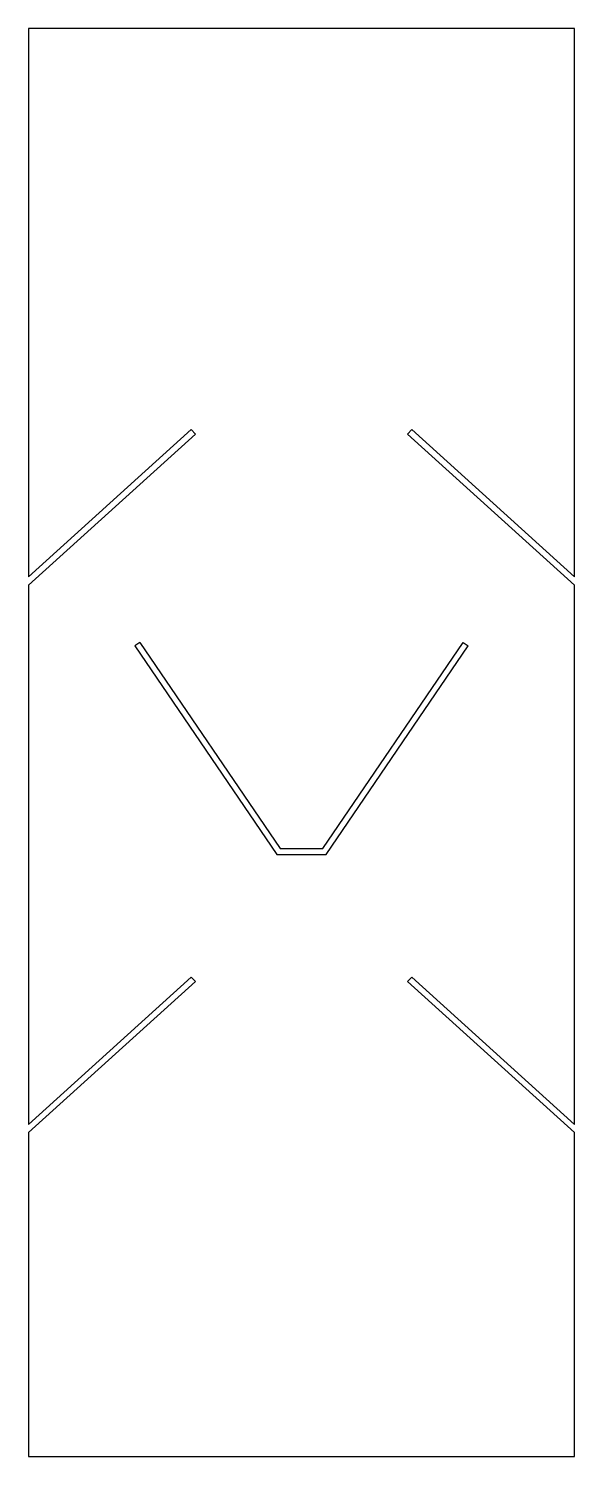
# Model space of a CAD drawing. Extents: x 0 to 0.9, y 0 to 2.35.
import ezdxf

# ---------------------------------------------------------------- set-up
doc = ezdxf.new("R2010")
doc.units = 0
doc.layers.get('0').update_dxf_attribs({"linetype": 'CONTINUOUS'})

msp = doc.modelspace()

# ---------------------------------------------------------------- linework, layer by layer
for p, q in [((0, 2.3531), (0, 1.4494)), ((0.9, 2.3531), (0, 2.3531)), ((0.9, 1.4494), (0.9, 2.3531)), ((0.2683, 1.6922), (0, 1.4494)), ((0.275, 1.6848), (0, 1.4359)), ((0.2683, 1.6922), (0.275, 1.6848)), ((0.6317, 1.6922), (0.625, 1.6848)), ((0.9, 1.4359), (0.625, 1.6848)), ((0.9, 1.4494), (0.6317, 1.6922)), ((0, 1.4359), (0, 0.5472)), ((0.9, 0.5472), (0.9, 1.4359)), ((0.1833, 1.3416), (0.175, 1.3359)), ((0.1833, 1.3416), (0.4146, 1.0019)), ((0.4854, 1.0019), (0.7167, 1.3416)), ((0.7167, 1.3416), (0.725, 1.3359)), ((0.175, 1.3359), (0.4093, 0.9919)), ((0.4907, 0.9919), (0.725, 1.3359)), ((0.4093, 0.9919), (0.4907, 0.9919)), ((0.4146, 1.0019), (0.4854, 1.0019)), ((0.2683, 0.79), (0, 0.5472)), ((0.275, 0.7826), (0, 0.5337)), ((0.2683, 0.79), (0.275, 0.7826)), ((0.6317, 0.79), (0.625, 0.7826)), ((0.9, 0.5337), (0.625, 0.7826)), ((0.9, 0.5472), (0.6317, 0.79)), ((0, 0.5337), (0, 0)), ((0.9, 0), (0.9, 0.5337)), ((0, 0), (0.9, 0))]:
    msp.add_line(p, q)

doc.saveas('drawing.dxf')
